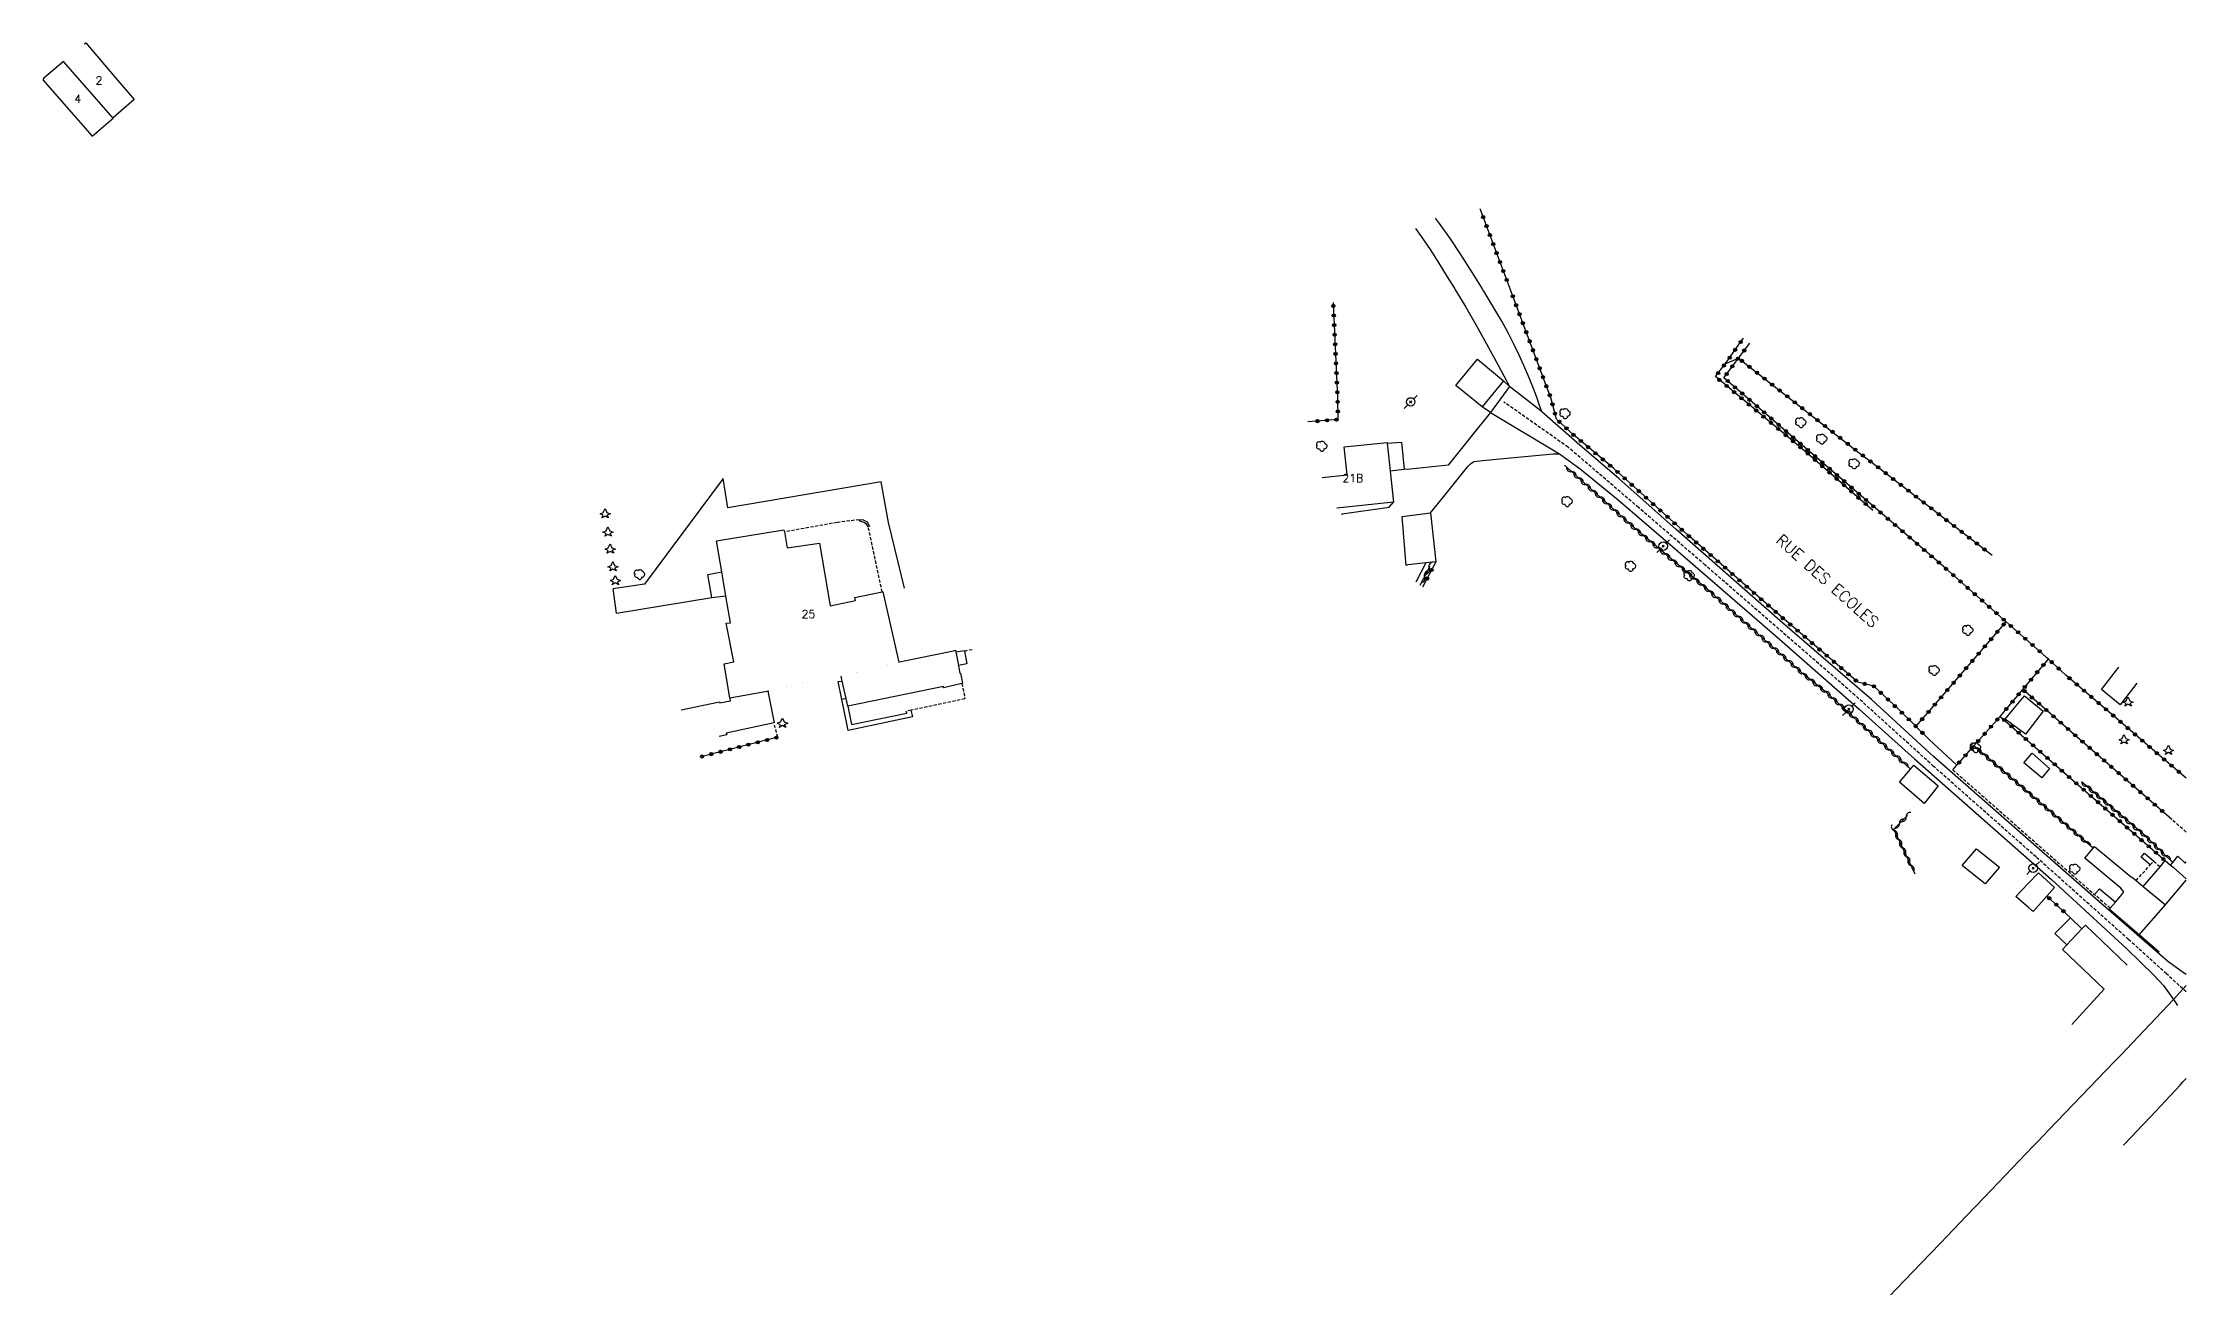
# Model space of a CAD drawing. Header units: millimetres. Extents: x 80031 to 81000, y 146000 to 147000.
# Drawn here: x 80665.1 to 81000, y 146515.1 to 146709.5 of the extents above; entities that cross this region are included whole.
import ezdxf
from ezdxf.enums import TextEntityAlignment as Align

# ---------------------------------------------------------------- set-up
doc = ezdxf.new("R2010")
doc.units = ezdxf.units.MM
doc.linetypes.add('DASHED', pattern=[0.75, 0.5, -0.25])
doc.layers.get('0').update_dxf_attribs({"linetype": 'CONTINUOUS'})
for name, color, linetype in [('W0001', 6, 'DASHED'), ('W0008', 7, 'CONTINUOUS'), ('W0014', 7, 'CONTINUOUS'), ('W0017', 7, 'CONTINUOUS'), ('W0020', 2, 'CONTINUOUS'), ('W0101', 7, 'CONTINUOUS'), ('W0104', 1, 'CONTINUOUS'), ('W0105', 7, 'CONTINUOUS'), ('W0112', 1, 'DASHED'), ('W0211', 2, 'CONTINUOUS'), ('W0300', 7, 'CONTINUOUS'), ('W0303', 7, 'CONTINUOUS'), ('W0310', 3, 'CONTINUOUS'), ('W0322', 7, 'CONTINUOUS'), ('W0323', 7, 'CONTINUOUS'), ('W0330', 7, 'CONTINUOUS'), ('W0473', 7, 'CONTINUOUS'), ('W0989', 7, 'CONTINUOUS'), ('W0991', 7, 'CONTINUOUS'), ('W1102', 7, 'CONTINUOUS')]:
    doc.layers.add(name, color=color, linetype=linetype)
doc.styles.get("Standard").update_dxf_attribs({"font": 'romans.shx', "width": 0.85})

# ---------------------------------------------------------------- blocks, each defined once
blk = doc.blocks.new('T300')
for p, q in [((-0.8, 0.51), (-0.86, 0.34)), ((-0.86, 0.34), (-0.86, 0.17)), ((-0.86, 0.17), (-0.74, 0.06)), ((-0.69, 0.63), (-0.8, 0.51)), ((-0.8, -0.06), (-0.74, 0.06)), ((-0.74, 0.06), (-0.69, 0.11)), ((-0.57, 0.69), (-0.69, 0.63)), ((-0.46, 0.69), (-0.57, 0.69)), ((-0.29, 0.63), (-0.46, 0.69)), ((-0.29, 0.63), (-0.17, 0.74)), ((-0.23, 0.57), (-0.29, 0.63)), ((-0.17, 0.74), (-0.06, 0.8)), ((-0.06, 0.8), (0.06, 0.8)), ((0.06, 0.8), (0.23, 0.74)), ((0.23, 0.74), (0.34, 0.63)), ((0.34, 0.63), (0.4, 0.51)), ((0.46, 0.46), (0.34, 0.46)), ((0.4, 0.51), (0.4, 0.46)), ((0.57, 0.4), (0.46, 0.46)), ((0.57, 0.4), (0.69, 0.29)), ((0.69, 0.29), (0.74, 0.17)), ((0.74, 0.06), (0.69, -0.17)), ((0.74, 0.17), (0.74, 0.06)), ((-0.8, -0.17), (-0.8, -0.06)), ((-0.8, -0.23), (-0.8, -0.17)), ((-0.74, -0.34), (-0.8, -0.23)), ((-0.69, -0.4), (-0.74, -0.34)), ((-0.51, -0.46), (-0.69, -0.4)), ((-0.4, -0.46), (-0.51, -0.46)), ((-0.4, -0.46), (-0.34, -0.46)), ((-0.34, -0.46), (-0.34, -0.4)), ((-0.34, -0.51), (-0.34, -0.46)), ((-0.29, -0.63), (-0.34, -0.51)), ((-0.17, -0.74), (-0.29, -0.63)), ((-0.06, -0.8), (-0.17, -0.74)), ((0.06, -0.8), (-0.06, -0.8)), ((0.17, -0.74), (0.06, -0.8)), ((0.23, -0.69), (0.17, -0.74)), ((0.29, -0.46), (0.23, -0.46)), ((0.29, -0.63), (0.23, -0.69)), ((0.46, -0.4), (0.29, -0.46)), ((0.34, -0.51), (0.29, -0.63)), ((0.34, -0.51), (0.34, -0.46)), ((0.57, -0.34), (0.46, -0.4)), ((0.63, -0.29), (0.57, -0.34)), ((0.69, -0.17), (0.63, -0.29))]:
    blk.add_line(p, q)
blk = doc.blocks.new('T303')
for p, q in [((-0.77, 0), (-0.28, 0.21)), ((-0.28, -0.21), (-0.77, 0)), ((-0.28, 0.21), (0, 0.83)), ((0, 0.83), (0.28, 0.21)), ((0.28, 0.21), (0.83, 0)), ((0.83, 0), (0.28, -0.21)), ((-0.49, -0.63), (-0.28, -0.21)), ((0, -0.35), (-0.49, -0.63)), ((0.56, -0.63), (0, -0.35)), ((0.28, -0.21), (0.56, -0.63))]:
    blk.add_line(p, q)
blk = doc.blocks.new('T473')
for p, q in [((-0.166667, 0.166667), (0.166667, -0.166667)), ((-0.166667, -0.166667), (0.166667, 0.166667)), ((0.500001, 0.500001), (1.000002, 1.000002)), ((-1.000002, -1.000002), (-0.500001, -0.500001))]:
    blk.add_line(p, q)
blk.add_ellipse((0, 0), major_axis=(0.471405, 0.471405), ratio=1, start_param=5.4977871438, end_param=11.780972451)
blk = doc.blocks.new('t310o')
at = {"color": 0, "linetype": 'Continuous'}
for centre, start, end in [((-0.5, 0.38), 216.8699, 323.1304), ((0.5, -0.37), 36.8699, 143.1303)]:
    blk.add_arc(centre, 0.625, start, end, dxfattribs=at)
blk = doc.blocks.new('t323o')
at = {"color": 0, "linetype": 'Continuous'}
for radius in [0.25, 0.15]:
    blk.add_circle((0, 0), radius, dxfattribs=at)
blk = doc.blocks.new('t322o')
at = {"color": 0, "linetype": 'Continuous'}
for radius in [0.25, 0.15]:
    blk.add_circle((0, 0), radius, dxfattribs=at)

msp = doc.modelspace()

# ---------------------------------------------------------------- linework, layer by layer
at = {"layer": 'W0001'}
msp.add_lwpolyline([(81000, 146561.19), (80996.94, 146564), (80990.98, 146569.39), (80976.55, 146582.26), (80960.54, 146596.42), (80948.25, 146607.54), (80924.84, 146627.87), (80914.44, 146636.86), (80903.43, 146646.28), (80893.41, 146653.33)], dxfattribs=at)
at = {"layer": 'W0008'}
for points in [[(80894.3, 146655.79), (80891.29, 146651.7)], [(80999.6, 146564.14), (80997.07, 146565.98), (80986.32, 146575.35), (80960.55, 146597.94), (80950.84, 146606.84), (80936.55, 146619.16), (80920.31, 146633.42), (80911.34, 146641.37), (80905.71, 146646.24), (80899.35, 146651.81), (80898.99, 146652.13), (80894.3, 146655.79)], [(80891.29, 146651.7), (80902.11, 146645.22), (80905.3, 146642.91), (80911.24, 146638.04), (80919.78, 146630.73), (80936.45, 146616.28), (80948.93, 146605.36), (80957.54, 146597.57), (80978.95, 146578.72), (80990.74, 146567.89), (80994.93, 146563.8), (80996.45, 146562.17), (80998.03, 146559.99)]]:
    msp.add_lwpolyline(points, dxfattribs=at)
at = {"layer": 'W0014'}
for points in [[(80754.77, 146620.36), (80754.22, 146624.16)], [(81000, 146563.89), (80999.6, 146564.14)], [(80998.03, 146559.99), (80989.78, 146551.32), (80989, 146550.5), (80987.41, 146548.84), (80978.62, 146539.67), (80976.75, 146537.72), (80976.12, 146537.07), (80968.45, 146529.06), (80965.7, 146526.19), (80961.62, 146521.93), (80958.57, 146518.76), (80937.27, 146496.54), (80919.61, 146478.93), (80918.74, 146478.11), (80915.91, 146475.47), (80896.85, 146457.65), (80892.32, 146453.61), (80890.87, 146452.32), (80878.71, 146441.5), (80868.49, 146432.45), (80866.18, 146430.39), (80862.92, 146427.51), (80851.78, 146417.7), (80849.61, 146418.83)], [(80998.03, 146559.99), (80998.65, 146559.06)], [(80990.21, 146537.21), (80991.59, 146538.66), (80992.14, 146539.24), (80994.47, 146541.73), (80999.06, 146546.63), (80999.51, 146547.12), (81000, 146547.64)]]:
    msp.add_lwpolyline(points, dxfattribs=at)
at = {"layer": 'W0017'}
for points in [[(80879.58, 146680.43), (80880.46, 146679.2), (80881.88, 146677.15), (80883.23, 146675.04), (80884.55, 146672.92), (80885.73, 146671)], [(80890.04, 146671), (80888.49, 146673.51), (80886.7, 146676.4), (80885.04, 146678.84), (80883.33, 146681.25), (80882.74, 146682.06)], [(80885.73, 146671), (80885.8, 146670.88)], [(80885.8, 146670.88), (80886.01, 146670.54), (80887.44, 146668.14), (80888.84, 146665.73), (80890.69, 146662.43), (80892.49, 146659.11), (80894.3, 146655.79), (80893.36, 146656.64)], [(80890.12, 146670.88), (80890.04, 146671)], [(80899.35, 146651.81), (80898.99, 146652.8), (80898.64, 146653.8), (80898.28, 146654.78), (80897.92, 146655.69), (80897.55, 146656.59), (80897.18, 146657.5), (80896.5, 146659.07), (80895.81, 146660.64), (80895.07, 146662.19), (80894.11, 146664.07), (80893.09, 146665.96), (80892.01, 146667.79), (80890.27, 146670.64), (80890.12, 146670.88)], [(80893.32, 146656.67), (80893.36, 146656.64)], [(80891.29, 146651.7), (80889.48, 146649.44), (80884.71, 146643.45), (80878.77, 146642.87), (80877.84, 146642.78)], [(80891.29, 146651.7), (80890.03, 146652.6)], [(80881.94, 146636.03), (80884, 146638.59), (80887.79, 146643.29), (80888.2, 146643.68), (80888.72, 146644.05), (80890.56, 146644.23), (80901.08, 146645.27), (80902.11, 146645.22)], [(80799.73, 146624.27), (80797.26, 146634.54), (80796.08, 146640.85), (80772.16, 146636.83), (80771.4, 146641.38), (80759.12, 146624.9), (80754.22, 146624.16)], [(80868.15, 146635.74), (80868.13, 146635.85), (80875.47, 146636.9), (80876.17, 146637.67)], [(80881.22, 146628.2), (80879.63, 146625.21)], [(80754.77, 146620.36), (80769.64, 146622.81)]]:
    msp.add_lwpolyline(points, dxfattribs=at)
at = {"layer": 'W0020'}
msp.add_lwpolyline([(81000, 146562.19), (80998.03, 146559.99)], dxfattribs=at)
at = {"layer": 'W0101', "const_width": 0.002}
for points in [[(80668.35, 146706.56), (80671.55, 146709.32)], [(80789.81, 146610.59), (80778.55, 146608.19)], [(80789.83, 146610.49), (80789.81, 146610.59)], [(80789.83, 146610.49), (80798.99, 146612.73)]]:
    msp.add_lwpolyline(points, dxfattribs=at)
at = {"layer": 'W0101'}
for points in [[(80671.55, 146709.32), (80671.83, 146709.45), (80676.54, 146703.93), (80679.39, 146700.58), (80676.11, 146697.73), (80676.08, 146697.71)], [(80668.35, 146706.56), (80665.29, 146703.93), (80665.12, 146703.68), (80669.9, 146698.2), (80672.81, 146694.86), (80676.08, 146697.71)], [(80865, 146641.56), (80868.91, 146641.95), (80868.45, 146646.34), (80875.16, 146647.01), (80875.16, 146646.93), (80875.64, 146642.53), (80876.17, 146637.67), (80867.29, 146636.75)], [(80772.48, 146607.07), (80771.57, 146612.46), (80773.06, 146612.75), (80771.89, 146618.77), (80772.55, 146618.86), (80771.85, 146623.02), (80771.21, 146626.79), (80770.38, 146631.67), (80780.92, 146633.35), (80780.98, 146633.04), (80781.4, 146630.56), (80786.48, 146631.29), (80788.15, 146621.49)], [(80788.15, 146621.49), (80792.09, 146622.31), (80791.98, 146622.81), (80796.28, 146623.67), (80796.37, 146623.68), (80798.84, 146612.7), (80798.99, 146612.73)], [(80764.84, 146605.25), (80770.83, 146606.48), (80770.87, 146606.32), (80772.56, 146606.63), (80772.49, 146607.07)], [(80778.37, 146608.16), (80778.37, 146608.16), (80779.41, 146603.22), (80771.89, 146601.6), (80772, 146601.32), (80770.8, 146601.07), (80770.8, 146601.07), (80770.8, 146601.07), (80770.8, 146601.07)], [(80996.93, 146574.98), (81000, 146578.63)], [(80992.67, 146570.08), (80996.77, 146574.79), (80996.93, 146574.98)], [(80982.13, 146556.08), (80987.21, 146561.61), (80980.68, 146567.81), (80981.37, 146568.54), (80983.72, 146571.05), (80984.26, 146571.62)], [(80984.26, 146571.62), (80990.8, 146565.36)], [(80995.8, 146567.39), (80995.8, 146567.39), (80992.67, 146570.08)]]:
    msp.add_lwpolyline(points, dxfattribs=at)
at = {"layer": 'W0101', "const_width": 0.002}
for points in [[(80788.15, 146621.49), (80788.15, 146621.49), (80788.15, 146621.49)], [(80789.81, 146610.59), (80789.81, 146610.59)]]:
    msp.add_lwpolyline(points, close=True, dxfattribs=at)
at = {"layer": 'W0104'}
for points in [[(80890.03, 146652.6), (80885.87, 146655.94), (80889.26, 146660.04), (80893.32, 146656.67), (80893.36, 146656.64)], [(80878.11, 146627.82), (80877.53, 146635.45), (80881.94, 146636.03), (80882.77, 146628.38), (80881.22, 146628.2), (80878.4, 146627.88)], [(80769, 146626.4), (80769, 146626.4), (80769, 146626.4)], [(80974.91, 146601.46), (80971.72, 146603.77), (80973.16, 146605.55), (80974.73, 146607.46), (80977.64, 146605.02)], [(80977.45, 146594.65), (80974.62, 146596.98), (80975.93, 146598.49), (80978.65, 146596.1)], [(80959.05, 146590.64), (80955.23, 146593.93), (80956.94, 146595.99), (80957.44, 146596.6), (80961.24, 146593.35)], [(80968.6, 146578.05), (80967.16, 146579.21), (80965, 146580.95), (80967.27, 146583.54), (80967.52, 146583.34), (80970.82, 146580.66), (80970.49, 146580.27), (80968.6, 146578.05)], [(80976.09, 146573.72), (80975.94, 146573.85), (80975.35, 146574.37), (80973.4, 146576.07), (80975.32, 146578.09), (80976.92, 146579.77), (80979.45, 146577.48), (80978.25, 146576.14), (80976.09, 146573.72)]]:
    msp.add_lwpolyline(points, close=True, dxfattribs=at)
for points in [[(80875.16, 146646.93), (80877.39, 146647.09), (80877.84, 146642.78), (80875.64, 146642.53)], [(80769, 146626.4), (80771.21, 146626.79)], [(80771.85, 146623.02), (80769.65, 146622.75), (80769.64, 146622.81), (80769, 146626.4)], [(80798.99, 146612.73), (80807.42, 146614.46), (80807.73, 146614.56), (80807.78, 146614.3), (80808.18, 146612.19), (80808.25, 146611.83), (80808.4, 146610.98), (80808.48, 146611), (80808.83, 146609.4), (80808.69, 146609.36), (80805.84, 146608.7), (80805.82, 146608.91), (80790.9, 146605.81), (80790.62, 146607.04), (80790, 146609.75), (80789.83, 146610.49)], [(80807.78, 146614.3), (80809.1, 146614.53), (80809.12, 146614.44), (80809.49, 146612.42), (80808.18, 146612.19)], [(80989.69, 146606.04), (80986.79, 146608.45), (80989.47, 146611.89)], [(80790.62, 146607.04), (80789.95, 146606.87), (80789.4, 146609.65), (80790, 146609.75)], [(80992.29, 146609.39), (80989.69, 146606.04)], [(80992.67, 146570.08), (80987.99, 146574.08), (80988.14, 146574.26), (80988.94, 146575.19), (80989.82, 146576.2), (80990.25, 146576.8), (80989.79, 146577.38), (80984.19, 146582.08), (80985.47, 146583.65), (80985.68, 146583.91), (80991.2, 146579.31), (80991.87, 146578.84), (80992.19, 146578.58), (80993.3, 146577.66)], [(80993.3, 146577.66), (80995.92, 146580.73), (80996.73, 146581.69), (80997.58, 146580.98), (80997.95, 146580.67), (81000, 146578.86)], [(80997.58, 146580.98), (80997.92, 146581.4), (80998.7, 146582.37), (80999.83, 146581.31), (81000, 146581.5)], [(80993.3, 146577.66), (80996.77, 146574.79)], [(80981.37, 146568.54), (80979.49, 146570.3), (80981.93, 146572.77), (80983.72, 146571.05)]]:
    msp.add_lwpolyline(points, dxfattribs=at)
at = {"layer": 'W0105'}
msp.add_lwpolyline([(80794.07, 146633.84), (80793.79, 146634.24), (80793.38, 146634.54), (80792.82, 146634.75), (80792.67, 146634.95), (80793.21, 146634.97), (80793.8, 146634.66), (80794.04, 146634.41), (80794.26, 146633.93)], close=True, dxfattribs=at)
for points in [[(80800.76, 146605.18), (80800.98, 146604.14), (80790.97, 146602.02), (80790.21, 146605.62), (80789.95, 146606.87)], [(80790.9, 146605.81), (80791.49, 146602.95), (80800.1, 146604.71), (80800.03, 146605.02)], [(80994.4, 146581.01), (80992.97, 146582.22), (80993.49, 146582.83), (80994.94, 146581.6)], [(80985.69, 146576.38), (80986.48, 146577.3), (80987.91, 146576.08), (80988.94, 146575.19)]]:
    msp.add_lwpolyline(points, dxfattribs=at)
at = {"layer": 'W0112'}
for points in [[(80792.67, 146634.95), (80789.22, 146634.52), (80789.22, 146634.52), (80780.98, 146633.04)], [(80796.28, 146623.67), (80794.07, 146633.84)], [(80809.12, 146614.44), (80810.33, 146614.7)], [(80808.69, 146609.36), (80809.19, 146606.96), (80800.76, 146605.18), (80800.03, 146605.02)], [(80779.94, 146600.97), (80779.45, 146602.83)], [(80963.54, 146595.89), (80985.69, 146576.38)], [(81000, 146586.15), (80997.37, 146588.46)], [(80992.19, 146578.58), (80994.4, 146581.01), (80994.94, 146581.6), (80995.92, 146580.73)], [(80988.14, 146574.26), (80986.97, 146575.26), (80985.69, 146576.38)]]:
    msp.add_lwpolyline(points, dxfattribs=at)
at = {"layer": 'W0211'}
msp.add_lwpolyline([(80927.97, 146659.3), (80930.04, 146660.19)], dxfattribs=at)
at = {"layer": 'W0310'}
for points in [[(80956.94, 146595.99), (80943.87, 146607.89), (80940.27, 146610.76), (80925.88, 146623.46), (80913.96, 146633.51), (80902.86, 146643.45)], [(80880.32, 146624.71), (80881.88, 146627.67)], [(80985.47, 146583.65), (80966.85, 146599.62)], [(80997.92, 146581.4), (80993.54, 146585.59), (80983.67, 146593.98)], [(80957.65, 146579.59), (80954.32, 146586.62), (80956.49, 146588.73)]]:
    msp.add_lwpolyline(points, dxfattribs=at)
at = {"layer": 'W0322'}
msp.add_lwpolyline([(80930.04, 146660.19), (80931.84, 146662.53)], dxfattribs=at)
at = {"layer": 'W0323'}
for points in [[(80894.36, 146671), (80889.67, 146683.54)], [(80894.41, 146670.88), (80894.36, 146671)], [(80959.86, 146600.59), (80957.78, 146602.67), (80957.56, 146602.89), (80955.14, 146605.23), (80951.18, 146608.95), (80948.7, 146609.57), (80936.88, 146619.67), (80921.96, 146632.69), (80910.57, 146642.93), (80904.26, 146648.22), (80901.62, 146650.68), (80900.79, 146653.82), (80894.41, 146670.88)], [(80866.72, 146668.88), (80867.42, 146653.94), (80867.48, 146650.59), (80862.77, 146650.25)], [(80951.07, 146636.41), (80940.39, 146645.71), (80926.45, 146657.31), (80927.97, 146659.3), (80928.46, 146659.95), (80930.5, 146662.87), (80930.82, 146663.31)], [(80978.25, 146613.39), (80978.08, 146613.54), (80971.87, 146619.02), (80962.45, 146627.32), (80940.79, 146645.93), (80927.78, 146657.13), (80930.04, 146660.19)], [(80930.04, 146660.19), (80948.71, 146645.58), (80950.78, 146643.98), (80969.67, 146629.39)], [(80882.77, 146628.38), (80880.71, 146624.43)], [(80957.78, 146602.67), (80959.94, 146605.13), (80971.87, 146619.02)], [(80981.19, 146610.68), (80978.47, 146613.19), (80978.25, 146613.39)], [(80970.94, 146604.23), (80974.47, 146608.43), (80974.74, 146608.75), (80978.47, 146613.19)], [(81000, 146594.59), (80995.47, 146598.42), (80988.28, 146604.63), (80982.73, 146609.37), (80981.19, 146610.68)], [(80997.37, 146588.46), (80983.41, 146600.62), (80974.47, 146608.43)], [(80963.54, 146595.89), (80964.15, 146596.58), (80964.74, 146597.25), (80966.85, 146599.62), (80970.94, 146604.23), (80982.75, 146593.85), (80996.73, 146581.69)], [(80779.94, 146600.97), (80768.36, 146598.03)], [(80981.93, 146572.77), (80978.25, 146576.14)]]:
    msp.add_lwpolyline(points, dxfattribs=at)
at = {"layer": 'W0330'}
msp.add_lwpolyline([(80959.86, 146600.59), (80964.15, 146596.58)], dxfattribs=at)
at = {"layer": 'W1102'}
for points in [[(80676.08, 146697.71), (80668.35, 146706.56)], [(80778.55, 146608.19), (80772.48, 146607.07)]]:
    msp.add_lwpolyline(points, dxfattribs=at)

# ---------------------------------------------------------------- block references
at = {"layer": 'W0300'}
for p in [(80902.99, 146651.53), (80939.84, 146650.12), (80864.98, 146646.43), (80943.11, 146647.54), (80948.17, 146643.68), (80903.31, 146637.79), (80758.39, 146626.38), (80913.22, 146627.66), (80922.38, 146626.2), (80965.91, 146617.66), (80960.67, 146611.4), (80967.13, 146599.34), (80982.63, 146580.36)]:
    msp.add_blockref('T300', p, dxfattribs=at)
at = {"layer": 'W0303'}
for p in [(80752.96, 146635.88), (80753.41, 146633.01), (80753.75, 146630.33), (80754.18, 146627.58), (80754.56, 146625.43), (80990.91, 146606.47), (80780.67, 146603.14), (80990.29, 146600.55), (80997.22, 146598.91)]:
    msp.add_blockref('T303', p, dxfattribs=at)
at = {"layer": 'W0310'}
for p, rotation in [((80903.95, 146642.47), 138.1407823307979), ((80905.07, 146641.47), 138.1407823307979), ((80906.18, 146640.47), 138.1407823307979), ((80907.3, 146639.47), 138.1407823307979), ((80908.42, 146638.47), 138.1407823307979), ((80909.54, 146637.47), 138.1407823307979), ((80910.65, 146636.47), 138.1407823307979), ((80911.77, 146635.47), 138.1407823307979), ((80912.89, 146634.47), 138.1407823307979), ((80914.01, 146633.47), 139.8909558451777), ((80915.15, 146632.5), 139.8909558451777), ((80916.3, 146631.53), 139.8909558451777), ((80917.45, 146630.57), 139.8909558451777), ((80918.6, 146629.6), 139.8909558451777), ((80881.02, 146626.04), 62.2873829717004), ((80881.72, 146627.36), 62.2873829717004), ((80919.74, 146628.63), 139.8909558451777), ((80920.89, 146627.67), 139.8909558451777), ((80922.04, 146626.7), 139.8909558451777), ((80923.18, 146625.74), 139.8909558451777), ((80924.33, 146624.77), 139.8909558451777), ((80925.48, 146623.8), 139.8909558451777), ((80926.61, 146622.82), 138.5764660636667), ((80927.74, 146621.83), 138.5764660636667), ((80928.86, 146620.83), 138.5764660636667), ((80929.99, 146619.84), 138.5764660636667), ((80931.11, 146618.85), 138.5764660636667), ((80932.24, 146617.86), 138.5764660636667), ((80933.36, 146616.86), 138.5764660636667), ((80934.48, 146615.87), 138.5764660636667), ((80935.61, 146614.88), 138.5764660636667), ((80936.73, 146613.89), 138.5764660636667), ((80937.86, 146612.9), 138.5764660636667), ((80938.98, 146611.9), 138.5764660636667), ((80940.11, 146610.91), 138.5764660636667), ((80941.27, 146609.97), 141.3498976307439), ((80942.44, 146609.03), 141.3498976307439), ((80943.62, 146608.09), 141.3498976307439), ((80944.74, 146607.1), 137.6813774137649), ((80945.85, 146606.09), 137.6813774137649), ((80946.96, 146605.08), 137.6813774137649), ((80948.07, 146604.07), 137.6813774137649), ((80949.18, 146603.06), 137.6813774137649), ((80950.28, 146602.05), 137.6813774137649), ((80951.39, 146601.04), 137.6813774137649), ((80952.5, 146600.03), 137.6813774137649), ((80967.25, 146599.27), 139.3733767772356), ((80953.61, 146599.02), 137.6813774137649), ((80954.72, 146598.01), 137.6813774137649), ((80955.83, 146597), 137.6813774137649), ((80968.39, 146598.3), 139.3733767772356), ((80969.53, 146597.32), 139.3733767772356), ((80970.67, 146596.34), 139.3733767772356), ((80971.81, 146595.37), 139.3733767772356), ((80972.95, 146594.39), 139.3733767772356), ((80974.08, 146593.41), 139.3733767772356), ((80984.45, 146593.32), 139.5924999403116), ((80975.22, 146592.44), 139.3733767772356), ((80976.36, 146591.46), 139.3733767772356), ((80977.5, 146590.48), 139.3733767772356), ((80978.64, 146589.51), 139.3733767772356), ((80985.59, 146592.35), 139.5924999403116), ((80986.73, 146591.38), 139.5924999403116), ((80987.87, 146590.41), 139.5924999403116), ((80989.02, 146589.44), 139.5924999403116), ((80954.44, 146586.37), 115.3293545457292), ((80955.2, 146587.47), 44.18364726918553), ((80956.28, 146588.52), 44.18364726918553), ((80979.78, 146588.53), 139.3733767772356), ((80980.92, 146587.55), 139.3733767772356), ((80982.05, 146586.58), 139.3733767772356), ((80990.16, 146588.46), 139.5924999403116), ((80991.3, 146587.49), 139.5924999403116), ((80992.44, 146586.52), 139.5924999403116), ((80955.08, 146585.01), 115.3293545457292), ((80955.72, 146583.66), 115.3293545457292), ((80956.37, 146582.3), 115.3293545457292), ((80983.19, 146585.6), 139.3733767772356), ((80984.33, 146584.62), 139.3733767772356), ((80993.58, 146585.54), 136.3101534912442), ((80994.67, 146584.51), 136.3101534912442), ((80995.75, 146583.47), 136.3101534912442), ((80996.84, 146582.44), 136.3101534912442), ((80957.01, 146580.95), 115.3293545457292)]:
    msp.add_blockref('t310o', p, dxfattribs=dict(at, rotation=rotation))
at = {"layer": 'W0322', "rotation": 52.40441881067488}
msp.add_blockref('t322o', (80930.95, 146661.38), dxfattribs=at)
at = {"layer": 'W0323'}
for p, rotation in [((80890.16, 146682.24), 110.501948667092), ((80890.69, 146680.83), 110.501948667092), ((80891.21, 146679.43), 110.501948667092), ((80891.74, 146678.02), 110.501948667092), ((80892.26, 146676.62), 110.501948667092), ((80892.79, 146675.21), 110.501948667092), ((80893.31, 146673.81), 110.501948667092), ((80893.84, 146672.4), 110.501948667092), ((80866.75, 146668.36), 272.6790839126155), ((80866.82, 146666.86), 272.6790839126155), ((80894.79, 146669.86), 110.4993506421323), ((80895.31, 146668.46), 110.4993506421323), ((80895.84, 146667.05), 110.4993506421323), ((80866.89, 146665.36), 272.6790839126155), ((80866.96, 146663.86), 272.6790839126155), ((80896.36, 146665.65), 110.4993506421323), ((80896.89, 146664.24), 110.4993506421323), ((80867.03, 146662.36), 272.6790839126155), ((80867.1, 146660.86), 272.6790839126155), ((80897.42, 146662.84), 110.4993506421323), ((80897.94, 146661.43), 110.4993506421323), ((80898.47, 146660.03), 110.4993506421323), ((80928.68, 146660.26), 55.08830708841808), ((80929.54, 146661.49), 55.08830708841808), ((80929.98, 146660.12), 53.63859581652881), ((80930.4, 146662.72), 55.08830708841808), ((80867.17, 146659.37), 272.6790839126155), ((80867.24, 146657.87), 272.6790839126155), ((80898.99, 146658.62), 110.4993506421323), ((80899.52, 146657.22), 110.4993506421323), ((80926.88, 146657.87), 52.62772098877625), ((80927.06, 146656.8), 140.2462081587553), ((80927.79, 146659.06), 52.62772098877625), ((80928.21, 146657.71), 53.63859581652881), ((80928.37, 146656.62), 139.2763250813312), ((80929.09, 146658.91), 53.63859581652881), ((80930.59, 146659.76), 321.9522955971128), ((80931.77, 146658.84), 321.9522955971128), ((80932.95, 146657.91), 321.9522955971128), ((80934.13, 146656.99), 321.9522955971128), ((80867.31, 146656.37), 272.6790839126155), ((80867.38, 146654.87), 272.6790839126155), ((80867.43, 146653.37), 271.0107955396151), ((80900.04, 146655.81), 110.4993506421323), ((80900.57, 146654.41), 110.4993506421323), ((80928.21, 146655.84), 140.2462081587553), ((80929.37, 146654.88), 140.2462081587553), ((80929.51, 146655.64), 139.2763250813312), ((80930.52, 146653.92), 140.2462081587553), ((80930.64, 146654.66), 139.2763250813312), ((80931.78, 146653.68), 139.2763250813312), ((80935.31, 146656.06), 321.9522955971128), ((80936.49, 146655.14), 321.9522955971128), ((80937.68, 146654.22), 321.9522955971128), ((80938.86, 146653.29), 321.9522955971128), ((80864.27, 146650.36), 184.1214222987581), ((80865.77, 146650.47), 184.1214222987581), ((80867.26, 146650.58), 184.1214222987581), ((80867.46, 146651.87), 271.0107955396151), ((80901.01, 146652.98), 104.7848577321561), ((80901.39, 146651.53), 104.7848577321561), ((80902.07, 146650.25), 137.0886850541818), ((80931.67, 146652.96), 140.2462081587553), ((80932.83, 146652), 140.2462081587553), ((80932.92, 146652.7), 139.2763250813312), ((80933.98, 146651.05), 140.2462081587553), ((80934.06, 146651.72), 139.2763250813312), ((80935.13, 146650.09), 140.2462081587553), ((80935.19, 146650.75), 139.2763250813312), ((80940.04, 146652.37), 321.9522955971128), ((80941.22, 146651.44), 321.9522955971128), ((80942.4, 146650.52), 321.9522955971128), ((80903.17, 146649.23), 137.0886850541818), ((80904.27, 146648.21), 140.014659884535), ((80905.42, 146647.25), 140.014659884535), ((80936.29, 146649.13), 140.2462081587553), ((80936.33, 146649.77), 139.2763250813312), ((80937.44, 146648.17), 140.2462081587553), ((80937.47, 146648.79), 139.2763250813312), ((80938.59, 146647.21), 140.2462081587553), ((80938.6, 146647.81), 139.2763250813312), ((80939.74, 146646.83), 139.2763250813312), ((80943.58, 146649.59), 321.9522955971128), ((80944.76, 146648.67), 321.9522955971128), ((80945.94, 146647.74), 321.9522955971128), ((80947.13, 146646.82), 321.9522955971128), ((80906.57, 146646.28), 140.014659884535), ((80907.72, 146645.32), 140.014659884535), ((80908.87, 146644.36), 140.014659884535), ((80910.02, 146643.39), 140.014659884535), ((80939.74, 146646.25), 140.2462081587553), ((80940.88, 146645.85), 139.3310279798253), ((80940.89, 146645.28), 138.954142492952), ((80942.01, 146644.87), 139.3310279798253), ((80942.02, 146644.29), 138.954142492952), ((80943.15, 146643.9), 139.3310279798253), ((80943.15, 146643.31), 138.954142492952), ((80948.31, 146645.9), 321.9522955971128), ((80949.49, 146644.98), 322.3246524038311), ((80950.68, 146644.06), 322.3246524038311), ((80911.15, 146642.41), 138.0311452058328), ((80912.27, 146641.41), 138.0311452058328), ((80913.38, 146640.4), 138.0311452058328), ((80944.28, 146642.32), 138.954142492952), ((80944.29, 146642.92), 139.3310279798253), ((80945.41, 146641.34), 138.954142492952), ((80945.43, 146641.94), 139.3310279798253), ((80946.54, 146640.35), 138.954142492952), ((80946.56, 146640.96), 139.3310279798253), ((80947.7, 146639.99), 139.3310279798253), ((80951.87, 146643.14), 322.3239001068011), ((80953.05, 146642.23), 322.3239001068011), ((80954.24, 146641.31), 322.3239001068011), ((80955.43, 146640.39), 322.3239001068011), ((80914.5, 146639.4), 138.0311452058328), ((80915.61, 146638.4), 138.0311452058328), ((80916.73, 146637.39), 138.0311452058328), ((80947.68, 146639.37), 138.954142492952), ((80948.81, 146638.38), 138.954142492952), ((80948.84, 146639.01), 139.3310279798253), ((80949.94, 146637.4), 138.954142492952), ((80949.98, 146638.03), 139.3310279798253), ((80951.12, 146637.05), 139.3310279798253), ((80956.62, 146639.48), 322.3239001068011), ((80957.8, 146638.56), 322.3239001068011), ((80958.99, 146637.64), 322.3239001068011), ((80960.18, 146636.73), 322.3239001068011), ((80917.84, 146636.39), 138.0311452058328), ((80918.96, 146635.39), 138.0311452058328), ((80920.07, 146634.38), 138.0311452058328), ((80921.19, 146633.38), 138.0311452058328), ((80952.25, 146636.08), 139.3310279798253), ((80953.39, 146635.1), 139.3310279798253), ((80954.53, 146634.12), 139.3310279798253), ((80955.67, 146633.14), 139.3310279798253), ((80961.36, 146635.81), 322.3239001068011), ((80962.55, 146634.89), 322.3239001068011), ((80963.74, 146633.97), 322.3239001068011), ((80922.31, 146632.38), 138.8952040531502), ((80923.44, 146631.4), 138.8952040531502), ((80924.57, 146630.41), 138.8952040531502), ((80956.8, 146632.17), 139.3310279798253), ((80957.94, 146631.19), 139.3310279798253), ((80959.08, 146630.21), 139.3310279798253), ((80964.93, 146633.06), 322.3239001068011), ((80966.11, 146632.14), 322.3239001068011), ((80967.3, 146631.22), 322.3239001068011), ((80968.49, 146630.31), 322.3239001068011), ((80882.1, 146627.09), 242.4937600453209), ((80925.7, 146629.43), 138.8952040531502), ((80926.83, 146628.44), 138.8952040531502), ((80927.96, 146627.45), 138.8952040531502), ((80929.09, 146626.47), 138.8952040531502), ((80960.22, 146629.23), 139.3310279798253), ((80961.36, 146628.26), 139.3310279798253), ((80962.49, 146627.28), 138.6105581136468), ((80881.4, 146625.76), 242.4937600453209), ((80930.22, 146625.48), 138.8952040531502), ((80931.35, 146624.49), 138.8952040531502), ((80932.48, 146623.51), 138.8952040531502), ((80963.62, 146626.29), 138.6105581136468), ((80964.74, 146625.3), 138.6105581136468), ((80965.87, 146624.3), 138.6105581136468), ((80966.99, 146623.31), 138.6105581136468), ((80933.61, 146622.52), 138.8952040531502), ((80934.74, 146621.54), 138.8952040531502), ((80935.87, 146620.55), 138.8952040531502), ((80968.12, 146622.32), 138.6105581136468), ((80969.24, 146621.33), 138.6105581136468), ((80970.37, 146620.34), 138.6105581136468), ((80937, 146619.56), 139.483841961903), ((80938.14, 146618.59), 139.483841961903), ((80939.28, 146617.62), 139.483841961903), ((80940.42, 146616.64), 139.483841961903), ((80970.51, 146617.44), 49.35117390625665), ((80971.5, 146619.34), 138.6105581136468), ((80971.49, 146618.58), 49.35117390625665), ((80972.62, 146618.35), 138.6169123317432), ((80973.75, 146617.36), 138.6169123317432), ((80941.56, 146615.67), 139.483841961903), ((80942.7, 146614.69), 139.483841961903), ((80943.84, 146613.72), 139.483841961903), ((80967.58, 146614.03), 49.35117390625665), ((80968.56, 146615.16), 49.35117390625665), ((80969.53, 146616.3), 49.35117390625665), ((80974.87, 146616.37), 138.6169123317432), ((80976, 146615.38), 138.6169123317432), ((80977.12, 146614.39), 138.6169123317432), ((80944.98, 146612.74), 139.483841961903), ((80946.12, 146611.77), 139.483841961903), ((80947.26, 146610.79), 139.483841961903), ((80948.4, 146609.82), 139.483841961903), ((80964.65, 146610.61), 49.35117390625665), ((80965.63, 146611.75), 49.35117390625665), ((80966.6, 146612.89), 49.35117390625665), ((80975.77, 146609.97), 49.94007512928241), ((80976.73, 146611.12), 49.94007512928241), ((80977.7, 146612.26), 49.94007512928241), ((80978.99, 146612.71), 137.3125060718064), ((80980.09, 146611.7), 137.3125060718064), ((80981.77, 146610.19), 139.5491762913217), ((80949.78, 146609.3), 166.0452273932227), ((80951.22, 146608.91), 136.7650245806757), ((80952.31, 146607.89), 136.7650245806757), ((80953.41, 146606.86), 136.7650245806757), ((80961.72, 146607.2), 49.35117390625665), ((80962.69, 146608.34), 49.35117390625665), ((80963.67, 146609.47), 49.35117390625665), ((80972.87, 146606.52), 49.94320943056753), ((80973.83, 146607.67), 49.94320943056753), ((80974.76, 146608.18), 138.8585605359663), ((80974.8, 146608.82), 49.94007512928241), ((80975.89, 146607.19), 138.8585605359663), ((80982.91, 146609.22), 139.5520047337207), ((80984.05, 146608.24), 139.5520047337207), ((80985.19, 146607.27), 139.5520047337207), ((80954.5, 146605.83), 136.7650245806757), ((80955.59, 146604.8), 135.9746923843098), ((80956.67, 146603.76), 135.9746923843098), ((80958.77, 146603.8), 48.70214022199549), ((80959.76, 146604.92), 48.70214022199549), ((80960.74, 146606.06), 49.35117390625665), ((80970.51, 146603.74), 48.38190635099192), ((80971.58, 146603.66), 318.6824268327164), ((80971.9, 146605.38), 49.94320943056753), ((80977.02, 146606.21), 138.8585605359663), ((80978.15, 146605.22), 138.8585605359663), ((80979.28, 146604.23), 138.8585605359663), ((80980.41, 146603.24), 138.8585605359663), ((80986.33, 146606.3), 139.5520047337207), ((80987.47, 146605.33), 139.5520047337207), ((80988.61, 146604.35), 139.1755772981171), ((80989.75, 146603.37), 139.1755772981171), ((80775.37, 146599.81), 194.2285651985862), ((80776.82, 146600.18), 194.2285651985862), ((80778.28, 146600.54), 194.2285651985862), ((80779.73, 146600.91), 194.2285651985862), ((80957.74, 146602.71), 135.0000000038422), ((80958.8, 146601.65), 134.9862369012014), ((80967.52, 146600.38), 48.38190635099192), ((80968.52, 146601.5), 48.38190635099192), ((80969.51, 146602.62), 48.38190635099192), ((80972.71, 146602.67), 318.6824268327164), ((80973.83, 146601.68), 318.6824268327164), ((80974.96, 146600.69), 318.6824268327164), ((80976.09, 146599.7), 318.6824268327164), ((80981.54, 146602.26), 138.8585605359663), ((80982.67, 146601.27), 138.8585605359663), ((80983.8, 146600.28), 138.9500812123598), ((80990.88, 146602.39), 139.1755772981171), ((80992.02, 146601.41), 139.1755772981171), ((80993.15, 146600.43), 139.1755772981171), ((80768.1, 146597.96), 194.2285651985862), ((80769.55, 146598.33), 194.2285651985862), ((80771.01, 146598.7), 194.2285651985862), ((80772.46, 146599.07), 194.2285651985862), ((80773.91, 146599.44), 194.2285651985862), ((80964.53, 146597.02), 48.49983048679097), ((80965.53, 146598.14), 48.38897668775318), ((80966.52, 146599.26), 48.38897668775318), ((80977.21, 146598.71), 318.6824268327164), ((80978.34, 146597.72), 318.6824268327164), ((80979.47, 146596.73), 318.6824268327164), ((80984.93, 146599.3), 138.9500812123598), ((80986.06, 146598.31), 138.9500812123598), ((80987.19, 146597.33), 138.9500812123598), ((80988.32, 146596.34), 138.9500812123598), ((80994.29, 146599.45), 139.1755772981171), ((80995.42, 146598.47), 139.1755772981171), ((80996.57, 146597.5), 139.7187028120586), ((80997.71, 146596.53), 139.7187028120586), ((80980.59, 146595.74), 318.6824268327164), ((80981.72, 146594.75), 318.6824268327164), ((80982.85, 146593.76), 318.9952749360188), ((80989.45, 146595.36), 138.9500812123598), ((80990.58, 146594.37), 138.9500812123598), ((80991.71, 146593.39), 138.9500812123598), ((80998.86, 146595.56), 139.7187028120586), ((80983.98, 146592.78), 318.9952749360188), ((80985.11, 146591.79), 318.9952749360188), ((80986.24, 146590.81), 318.9952749360188), ((80987.37, 146589.82), 318.9952749360188), ((80992.85, 146592.4), 138.9500812123598), ((80993.98, 146591.42), 138.9500812123598), ((80995.11, 146590.43), 138.9500812123598), ((80988.51, 146588.84), 318.9952749360188), ((80989.64, 146587.86), 318.9952749360188), ((80990.77, 146586.87), 318.9952749360188), ((80996.24, 146589.45), 138.9500812123598), ((80991.9, 146585.89), 318.9952749360188), ((80993.03, 146584.9), 318.9952749360188), ((80994.17, 146583.92), 318.9952749360188), ((80995.3, 146582.94), 318.9952749360188), ((80996.43, 146581.95), 318.9952749360188), ((80978.61, 146575.81), 137.557960287261), ((80979.72, 146574.8), 137.557960287261), ((80980.83, 146573.79), 137.557960287261)]:
    msp.add_blockref('t323o', p, dxfattribs=dict(at, rotation=rotation))
at = {"layer": 'W0473'}
for p in [(80878.84, 146653.35), (80918.29, 146630.82), (80947.31, 146605.35), (80976.09, 146580.52)]:
    msp.add_blockref('T473', p, dxfattribs=at)

# ---------------------------------------------------------------- texts
at = {"layer": 'W0989'}
msp.add_text('RUE DES ECOLES', height=1.75, rotation=318.2473, dxfattribs=at).set_placement((80943.97, 146625.39), align=Align.MIDDLE_CENTER)
at = {"layer": 'W0991'}
for s, p in [('2', (80673.89, 146703.58)), ('4', (80670.59, 146700.71)), ('21B', (80869.8, 146641.44)), ('25', (80784.74, 146620.21))]:
    msp.add_text(s, height=1.25, dxfattribs=at).set_placement(p, align=Align.MIDDLE_CENTER)

doc.saveas('drawing.dxf')
